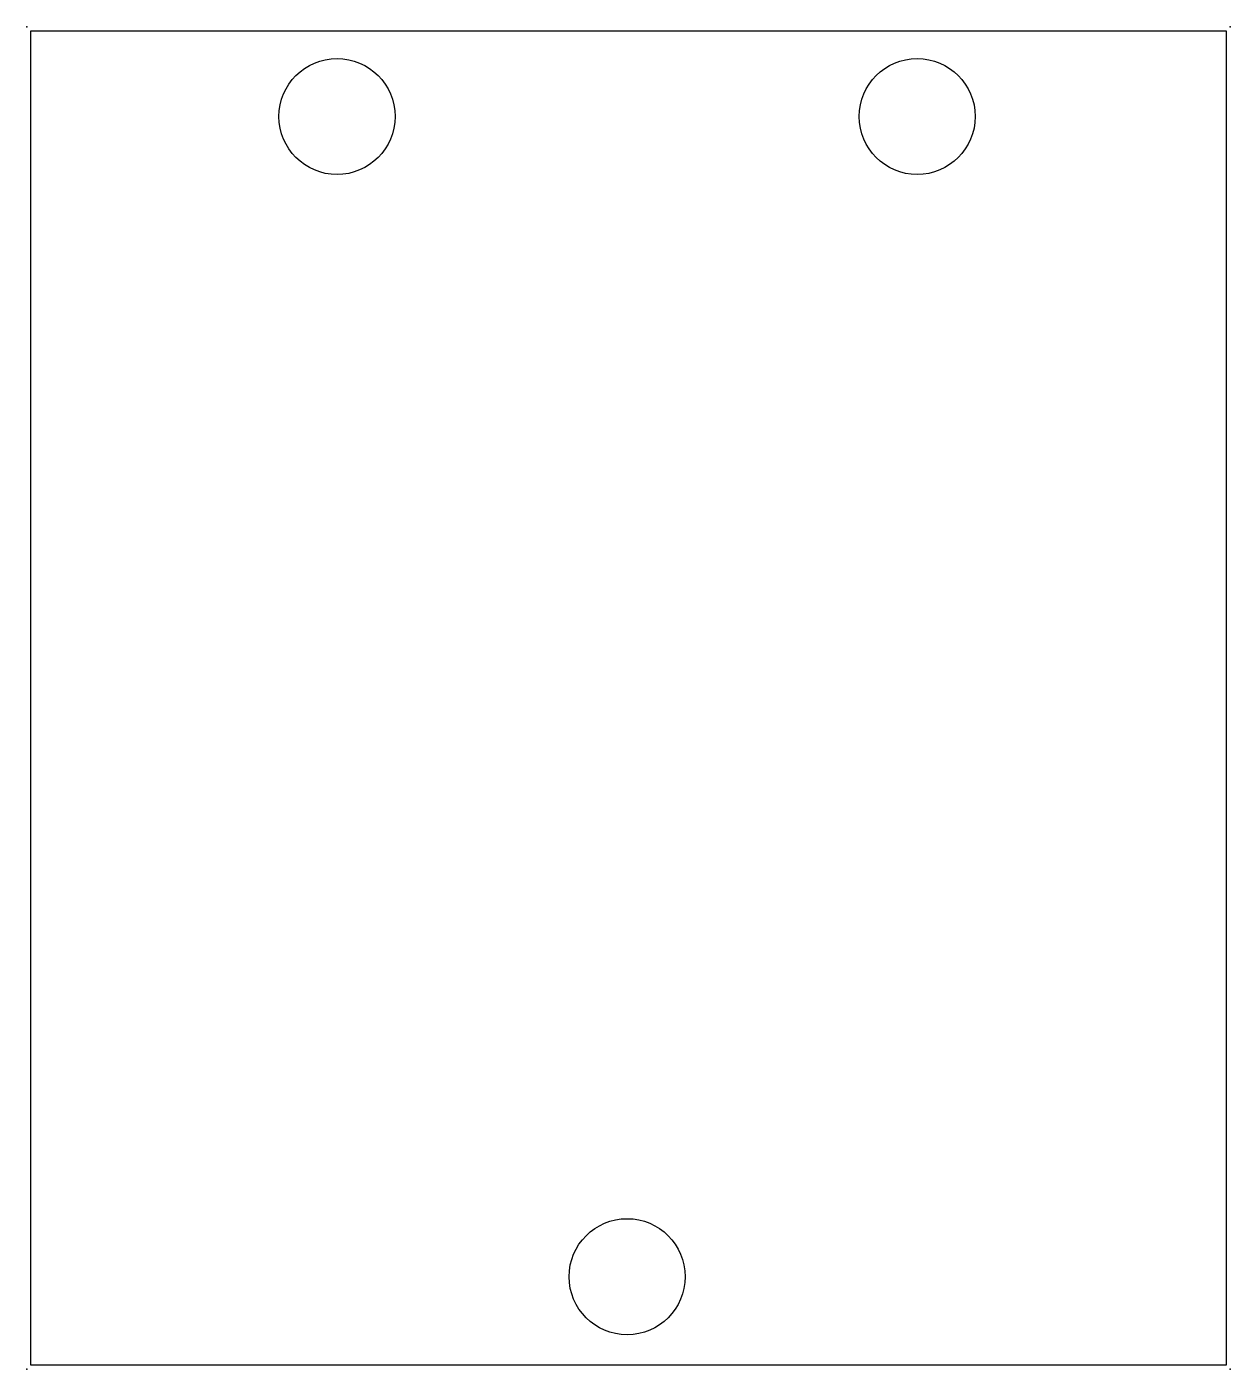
# Model space of a CAD drawing. Header units: millimetres. Extents: x -52 to 52, y -58 to 58.
import ezdxf

# ---------------------------------------------------------------- set-up
doc = ezdxf.new("R2010")
doc.units = ezdxf.units.MM
doc.layers.get('0').update_dxf_attribs({"linetype": 'CONTINUOUS'})

msp = doc.modelspace()

# ---------------------------------------------------------------- linework, layer by layer
msp.add_lwpolyline([(-51.5, -57.5), (-51.5, 57.5), (51.5, 57.5), (51.5, -57.5)], close=True)
for centre in [(-25.12, 50.12), (24.88, 50.12), (-0.12, -49.88)]:
    msp.add_circle(centre, 5)
for p in [(-51.85, 57.85), (51.85, 57.85), (-51.85, -57.85), (51.85, -57.85)]:
    msp.add_point(p)

doc.saveas('drawing.dxf')
